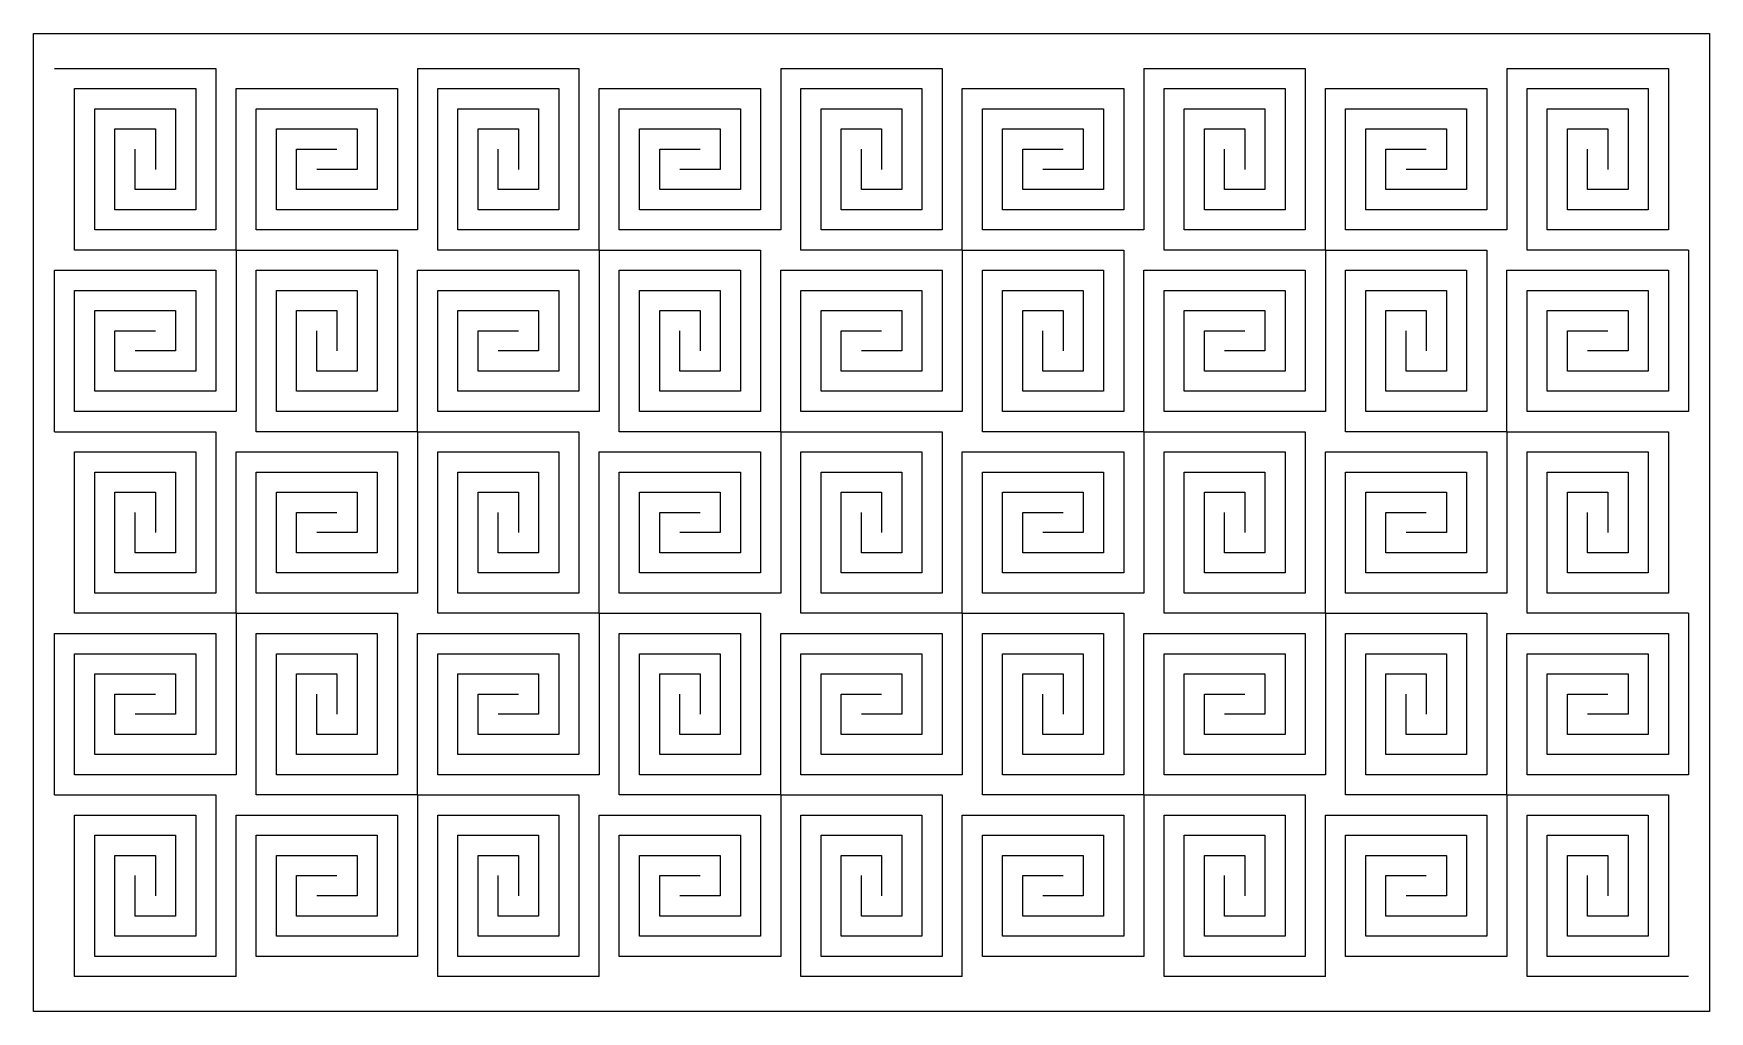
# Model space of a CAD drawing. Header units: millimetres. Extents: x 0 to 120, y 0 to 70.
import ezdxf

# ---------------------------------------------------------------- set-up
doc = ezdxf.new("R2010")
doc.units = ezdxf.units.MM
doc.layers.add('CUT', color=1, linetype='CONTINUOUS')

msp = doc.modelspace()

# ---------------------------------------------------------------- linework, layer by layer
at = {"layer": 'CUT'}
for points in [[(0, 70), (120, 70), (120, 0), (0, 0), (0, 70)], [(1.5, 67.5), (13.0556, 67.5), (13.0556, 55.9444), (4.3889, 55.9444), (4.3889, 64.6111), (10.1667, 64.6111), (10.1667, 58.8333), (7.2778, 58.8333), (7.2778, 61.7222)], [(27.5, 67.5), (27.5, 55.9444), (15.9444, 55.9444), (15.9444, 64.6111), (24.6111, 64.6111), (24.6111, 58.8333), (18.8333, 58.8333), (18.8333, 61.7222), (21.7222, 61.7222)], [(27.5, 67.5), (39.0556, 67.5), (39.0556, 55.9444), (30.3889, 55.9444), (30.3889, 64.6111), (36.1667, 64.6111), (36.1667, 58.8333), (33.2778, 58.8333), (33.2778, 61.7222)], [(53.5, 67.5), (53.5, 55.9444), (41.9444, 55.9444), (41.9444, 64.6111), (50.6111, 64.6111), (50.6111, 58.8333), (44.8333, 58.8333), (44.8333, 61.7222), (47.7222, 61.7222)], [(53.5, 67.5), (65.0556, 67.5), (65.0556, 55.9444), (56.3889, 55.9444), (56.3889, 64.6111), (62.1667, 64.6111), (62.1667, 58.8333), (59.2778, 58.8333), (59.2778, 61.7222)], [(79.5, 67.5), (79.5, 55.9444), (67.9444, 55.9444), (67.9444, 64.6111), (76.6111, 64.6111), (76.6111, 58.8333), (70.8333, 58.8333), (70.8333, 61.7222), (73.7222, 61.7222)], [(79.5, 67.5), (91.0556, 67.5), (91.0556, 55.9444), (82.3889, 55.9444), (82.3889, 64.6111), (88.1667, 64.6111), (88.1667, 58.8333), (85.2778, 58.8333), (85.2778, 61.7222)], [(105.5, 67.5), (105.5, 55.9444), (93.9444, 55.9444), (93.9444, 64.6111), (102.6111, 64.6111), (102.6111, 58.8333), (96.8333, 58.8333), (96.8333, 61.7222), (99.7222, 61.7222)], [(105.5, 67.5), (117.0556, 67.5), (117.0556, 55.9444), (108.3889, 55.9444), (108.3889, 64.6111), (114.1667, 64.6111), (114.1667, 58.8333), (111.2778, 58.8333), (111.2778, 61.7222)], [(14.5, 54.5), (2.9444, 54.5), (2.9444, 66.0556), (11.6111, 66.0556), (11.6111, 57.3889), (5.8333, 57.3889), (5.8333, 63.1667), (8.7222, 63.1667), (8.7222, 60.2778)], [(14.5, 54.5), (14.5, 66.0556), (26.0556, 66.0556), (26.0556, 57.3889), (17.3889, 57.3889), (17.3889, 63.1667), (23.1667, 63.1667), (23.1667, 60.2778), (20.2778, 60.2778)], [(40.5, 54.5), (28.9444, 54.5), (28.9444, 66.0556), (37.6111, 66.0556), (37.6111, 57.3889), (31.8333, 57.3889), (31.8333, 63.1667), (34.7222, 63.1667), (34.7222, 60.2778)], [(40.5, 54.5), (40.5, 66.0556), (52.0556, 66.0556), (52.0556, 57.3889), (43.3889, 57.3889), (43.3889, 63.1667), (49.1667, 63.1667), (49.1667, 60.2778), (46.2778, 60.2778)], [(66.5, 54.5), (54.9444, 54.5), (54.9444, 66.0556), (63.6111, 66.0556), (63.6111, 57.3889), (57.8333, 57.3889), (57.8333, 63.1667), (60.7222, 63.1667), (60.7222, 60.2778)], [(66.5, 54.5), (66.5, 66.0556), (78.0556, 66.0556), (78.0556, 57.3889), (69.3889, 57.3889), (69.3889, 63.1667), (75.1667, 63.1667), (75.1667, 60.2778), (72.2778, 60.2778)], [(92.5, 54.5), (80.9444, 54.5), (80.9444, 66.0556), (89.6111, 66.0556), (89.6111, 57.3889), (83.8333, 57.3889), (83.8333, 63.1667), (86.7222, 63.1667), (86.7222, 60.2778)], [(92.5, 54.5), (92.5, 66.0556), (104.0556, 66.0556), (104.0556, 57.3889), (95.3889, 57.3889), (95.3889, 63.1667), (101.1667, 63.1667), (101.1667, 60.2778), (98.2778, 60.2778)], [(118.5, 54.5), (106.9444, 54.5), (106.9444, 66.0556), (115.6111, 66.0556), (115.6111, 57.3889), (109.8333, 57.3889), (109.8333, 63.1667), (112.7222, 63.1667), (112.7222, 60.2778)], [(14.5, 54.5), (14.5, 42.9444), (2.9444, 42.9444), (2.9444, 51.6111), (11.6111, 51.6111), (11.6111, 45.8333), (5.8333, 45.8333), (5.8333, 48.7222), (8.7222, 48.7222)], [(14.5, 54.5), (26.0556, 54.5), (26.0556, 42.9444), (17.3889, 42.9444), (17.3889, 51.6111), (23.1667, 51.6111), (23.1667, 45.8333), (20.2778, 45.8333), (20.2778, 48.7222)], [(40.5, 54.5), (40.5, 42.9444), (28.9444, 42.9444), (28.9444, 51.6111), (37.6111, 51.6111), (37.6111, 45.8333), (31.8333, 45.8333), (31.8333, 48.7222), (34.7222, 48.7222)], [(40.5, 54.5), (52.0556, 54.5), (52.0556, 42.9444), (43.3889, 42.9444), (43.3889, 51.6111), (49.1667, 51.6111), (49.1667, 45.8333), (46.2778, 45.8333), (46.2778, 48.7222)], [(66.5, 54.5), (66.5, 42.9444), (54.9444, 42.9444), (54.9444, 51.6111), (63.6111, 51.6111), (63.6111, 45.8333), (57.8333, 45.8333), (57.8333, 48.7222), (60.7222, 48.7222)], [(66.5, 54.5), (78.0556, 54.5), (78.0556, 42.9444), (69.3889, 42.9444), (69.3889, 51.6111), (75.1667, 51.6111), (75.1667, 45.8333), (72.2778, 45.8333), (72.2778, 48.7222)], [(92.5, 54.5), (92.5, 42.9444), (80.9444, 42.9444), (80.9444, 51.6111), (89.6111, 51.6111), (89.6111, 45.8333), (83.8333, 45.8333), (83.8333, 48.7222), (86.7222, 48.7222)], [(92.5, 54.5), (104.0556, 54.5), (104.0556, 42.9444), (95.3889, 42.9444), (95.3889, 51.6111), (101.1667, 51.6111), (101.1667, 45.8333), (98.2778, 45.8333), (98.2778, 48.7222)], [(118.5, 54.5), (118.5, 42.9444), (106.9444, 42.9444), (106.9444, 51.6111), (115.6111, 51.6111), (115.6111, 45.8333), (109.8333, 45.8333), (109.8333, 48.7222), (112.7222, 48.7222)], [(1.5, 41.5), (1.5, 53.0556), (13.0556, 53.0556), (13.0556, 44.3889), (4.3889, 44.3889), (4.3889, 50.1667), (10.1667, 50.1667), (10.1667, 47.2778), (7.2778, 47.2778)], [(27.5, 41.5), (15.9444, 41.5), (15.9444, 53.0556), (24.6111, 53.0556), (24.6111, 44.3889), (18.8333, 44.3889), (18.8333, 50.1667), (21.7222, 50.1667), (21.7222, 47.2778)], [(27.5, 41.5), (27.5, 53.0556), (39.0556, 53.0556), (39.0556, 44.3889), (30.3889, 44.3889), (30.3889, 50.1667), (36.1667, 50.1667), (36.1667, 47.2778), (33.2778, 47.2778)], [(53.5, 41.5), (41.9444, 41.5), (41.9444, 53.0556), (50.6111, 53.0556), (50.6111, 44.3889), (44.8333, 44.3889), (44.8333, 50.1667), (47.7222, 50.1667), (47.7222, 47.2778)], [(53.5, 41.5), (53.5, 53.0556), (65.0556, 53.0556), (65.0556, 44.3889), (56.3889, 44.3889), (56.3889, 50.1667), (62.1667, 50.1667), (62.1667, 47.2778), (59.2778, 47.2778)], [(79.5, 41.5), (67.9444, 41.5), (67.9444, 53.0556), (76.6111, 53.0556), (76.6111, 44.3889), (70.8333, 44.3889), (70.8333, 50.1667), (73.7222, 50.1667), (73.7222, 47.2778)], [(79.5, 41.5), (79.5, 53.0556), (91.0556, 53.0556), (91.0556, 44.3889), (82.3889, 44.3889), (82.3889, 50.1667), (88.1667, 50.1667), (88.1667, 47.2778), (85.2778, 47.2778)], [(105.5, 41.5), (93.9444, 41.5), (93.9444, 53.0556), (102.6111, 53.0556), (102.6111, 44.3889), (96.8333, 44.3889), (96.8333, 50.1667), (99.7222, 50.1667), (99.7222, 47.2778)], [(105.5, 41.5), (105.5, 53.0556), (117.0556, 53.0556), (117.0556, 44.3889), (108.3889, 44.3889), (108.3889, 50.1667), (114.1667, 50.1667), (114.1667, 47.2778), (111.2778, 47.2778)], [(1.5, 41.5), (13.0556, 41.5), (13.0556, 29.9444), (4.3889, 29.9444), (4.3889, 38.6111), (10.1667, 38.6111), (10.1667, 32.8333), (7.2778, 32.8333), (7.2778, 35.7222)], [(27.5, 41.5), (27.5, 29.9444), (15.9444, 29.9444), (15.9444, 38.6111), (24.6111, 38.6111), (24.6111, 32.8333), (18.8333, 32.8333), (18.8333, 35.7222), (21.7222, 35.7222)], [(27.5, 41.5), (39.0556, 41.5), (39.0556, 29.9444), (30.3889, 29.9444), (30.3889, 38.6111), (36.1667, 38.6111), (36.1667, 32.8333), (33.2778, 32.8333), (33.2778, 35.7222)], [(53.5, 41.5), (53.5, 29.9444), (41.9444, 29.9444), (41.9444, 38.6111), (50.6111, 38.6111), (50.6111, 32.8333), (44.8333, 32.8333), (44.8333, 35.7222), (47.7222, 35.7222)], [(53.5, 41.5), (65.0556, 41.5), (65.0556, 29.9444), (56.3889, 29.9444), (56.3889, 38.6111), (62.1667, 38.6111), (62.1667, 32.8333), (59.2778, 32.8333), (59.2778, 35.7222)], [(79.5, 41.5), (79.5, 29.9444), (67.9444, 29.9444), (67.9444, 38.6111), (76.6111, 38.6111), (76.6111, 32.8333), (70.8333, 32.8333), (70.8333, 35.7222), (73.7222, 35.7222)], [(79.5, 41.5), (91.0556, 41.5), (91.0556, 29.9444), (82.3889, 29.9444), (82.3889, 38.6111), (88.1667, 38.6111), (88.1667, 32.8333), (85.2778, 32.8333), (85.2778, 35.7222)], [(105.5, 41.5), (105.5, 29.9444), (93.9444, 29.9444), (93.9444, 38.6111), (102.6111, 38.6111), (102.6111, 32.8333), (96.8333, 32.8333), (96.8333, 35.7222), (99.7222, 35.7222)], [(105.5, 41.5), (117.0556, 41.5), (117.0556, 29.9444), (108.3889, 29.9444), (108.3889, 38.6111), (114.1667, 38.6111), (114.1667, 32.8333), (111.2778, 32.8333), (111.2778, 35.7222)], [(14.5, 28.5), (2.9444, 28.5), (2.9444, 40.0556), (11.6111, 40.0556), (11.6111, 31.3889), (5.8333, 31.3889), (5.8333, 37.1667), (8.7222, 37.1667), (8.7222, 34.2778)], [(14.5, 28.5), (14.5, 40.0556), (26.0556, 40.0556), (26.0556, 31.3889), (17.3889, 31.3889), (17.3889, 37.1667), (23.1667, 37.1667), (23.1667, 34.2778), (20.2778, 34.2778)], [(40.5, 28.5), (28.9444, 28.5), (28.9444, 40.0556), (37.6111, 40.0556), (37.6111, 31.3889), (31.8333, 31.3889), (31.8333, 37.1667), (34.7222, 37.1667), (34.7222, 34.2778)], [(40.5, 28.5), (40.5, 40.0556), (52.0556, 40.0556), (52.0556, 31.3889), (43.3889, 31.3889), (43.3889, 37.1667), (49.1667, 37.1667), (49.1667, 34.2778), (46.2778, 34.2778)], [(66.5, 28.5), (54.9444, 28.5), (54.9444, 40.0556), (63.6111, 40.0556), (63.6111, 31.3889), (57.8333, 31.3889), (57.8333, 37.1667), (60.7222, 37.1667), (60.7222, 34.2778)], [(66.5, 28.5), (66.5, 40.0556), (78.0556, 40.0556), (78.0556, 31.3889), (69.3889, 31.3889), (69.3889, 37.1667), (75.1667, 37.1667), (75.1667, 34.2778), (72.2778, 34.2778)], [(92.5, 28.5), (80.9444, 28.5), (80.9444, 40.0556), (89.6111, 40.0556), (89.6111, 31.3889), (83.8333, 31.3889), (83.8333, 37.1667), (86.7222, 37.1667), (86.7222, 34.2778)], [(92.5, 28.5), (92.5, 40.0556), (104.0556, 40.0556), (104.0556, 31.3889), (95.3889, 31.3889), (95.3889, 37.1667), (101.1667, 37.1667), (101.1667, 34.2778), (98.2778, 34.2778)], [(118.5, 28.5), (106.9444, 28.5), (106.9444, 40.0556), (115.6111, 40.0556), (115.6111, 31.3889), (109.8333, 31.3889), (109.8333, 37.1667), (112.7222, 37.1667), (112.7222, 34.2778)], [(14.5, 28.5), (14.5, 16.9444), (2.9444, 16.9444), (2.9444, 25.6111), (11.6111, 25.6111), (11.6111, 19.8333), (5.8333, 19.8333), (5.8333, 22.7222), (8.7222, 22.7222)], [(14.5, 28.5), (26.0556, 28.5), (26.0556, 16.9444), (17.3889, 16.9444), (17.3889, 25.6111), (23.1667, 25.6111), (23.1667, 19.8333), (20.2778, 19.8333), (20.2778, 22.7222)], [(40.5, 28.5), (40.5, 16.9444), (28.9444, 16.9444), (28.9444, 25.6111), (37.6111, 25.6111), (37.6111, 19.8333), (31.8333, 19.8333), (31.8333, 22.7222), (34.7222, 22.7222)], [(40.5, 28.5), (52.0556, 28.5), (52.0556, 16.9444), (43.3889, 16.9444), (43.3889, 25.6111), (49.1667, 25.6111), (49.1667, 19.8333), (46.2778, 19.8333), (46.2778, 22.7222)], [(66.5, 28.5), (66.5, 16.9444), (54.9444, 16.9444), (54.9444, 25.6111), (63.6111, 25.6111), (63.6111, 19.8333), (57.8333, 19.8333), (57.8333, 22.7222), (60.7222, 22.7222)], [(66.5, 28.5), (78.0556, 28.5), (78.0556, 16.9444), (69.3889, 16.9444), (69.3889, 25.6111), (75.1667, 25.6111), (75.1667, 19.8333), (72.2778, 19.8333), (72.2778, 22.7222)], [(92.5, 28.5), (92.5, 16.9444), (80.9444, 16.9444), (80.9444, 25.6111), (89.6111, 25.6111), (89.6111, 19.8333), (83.8333, 19.8333), (83.8333, 22.7222), (86.7222, 22.7222)], [(92.5, 28.5), (104.0556, 28.5), (104.0556, 16.9444), (95.3889, 16.9444), (95.3889, 25.6111), (101.1667, 25.6111), (101.1667, 19.8333), (98.2778, 19.8333), (98.2778, 22.7222)], [(118.5, 28.5), (118.5, 16.9444), (106.9444, 16.9444), (106.9444, 25.6111), (115.6111, 25.6111), (115.6111, 19.8333), (109.8333, 19.8333), (109.8333, 22.7222), (112.7222, 22.7222)], [(1.5, 15.5), (1.5, 27.0556), (13.0556, 27.0556), (13.0556, 18.3889), (4.3889, 18.3889), (4.3889, 24.1667), (10.1667, 24.1667), (10.1667, 21.2778), (7.2778, 21.2778)], [(27.5, 15.5), (15.9444, 15.5), (15.9444, 27.0556), (24.6111, 27.0556), (24.6111, 18.3889), (18.8333, 18.3889), (18.8333, 24.1667), (21.7222, 24.1667), (21.7222, 21.2778)], [(27.5, 15.5), (27.5, 27.0556), (39.0556, 27.0556), (39.0556, 18.3889), (30.3889, 18.3889), (30.3889, 24.1667), (36.1667, 24.1667), (36.1667, 21.2778), (33.2778, 21.2778)], [(53.5, 15.5), (41.9444, 15.5), (41.9444, 27.0556), (50.6111, 27.0556), (50.6111, 18.3889), (44.8333, 18.3889), (44.8333, 24.1667), (47.7222, 24.1667), (47.7222, 21.2778)], [(53.5, 15.5), (53.5, 27.0556), (65.0556, 27.0556), (65.0556, 18.3889), (56.3889, 18.3889), (56.3889, 24.1667), (62.1667, 24.1667), (62.1667, 21.2778), (59.2778, 21.2778)], [(79.5, 15.5), (67.9444, 15.5), (67.9444, 27.0556), (76.6111, 27.0556), (76.6111, 18.3889), (70.8333, 18.3889), (70.8333, 24.1667), (73.7222, 24.1667), (73.7222, 21.2778)], [(79.5, 15.5), (79.5, 27.0556), (91.0556, 27.0556), (91.0556, 18.3889), (82.3889, 18.3889), (82.3889, 24.1667), (88.1667, 24.1667), (88.1667, 21.2778), (85.2778, 21.2778)], [(105.5, 15.5), (93.9444, 15.5), (93.9444, 27.0556), (102.6111, 27.0556), (102.6111, 18.3889), (96.8333, 18.3889), (96.8333, 24.1667), (99.7222, 24.1667), (99.7222, 21.2778)], [(105.5, 15.5), (105.5, 27.0556), (117.0556, 27.0556), (117.0556, 18.3889), (108.3889, 18.3889), (108.3889, 24.1667), (114.1667, 24.1667), (114.1667, 21.2778), (111.2778, 21.2778)], [(1.5, 15.5), (13.0556, 15.5), (13.0556, 3.9444), (4.3889, 3.9444), (4.3889, 12.6111), (10.1667, 12.6111), (10.1667, 6.8333), (7.2778, 6.8333), (7.2778, 9.7222)], [(27.5, 15.5), (27.5, 3.9444), (15.9444, 3.9444), (15.9444, 12.6111), (24.6111, 12.6111), (24.6111, 6.8333), (18.8333, 6.8333), (18.8333, 9.7222), (21.7222, 9.7222)], [(27.5, 15.5), (39.0556, 15.5), (39.0556, 3.9444), (30.3889, 3.9444), (30.3889, 12.6111), (36.1667, 12.6111), (36.1667, 6.8333), (33.2778, 6.8333), (33.2778, 9.7222)], [(53.5, 15.5), (53.5, 3.9444), (41.9444, 3.9444), (41.9444, 12.6111), (50.6111, 12.6111), (50.6111, 6.8333), (44.8333, 6.8333), (44.8333, 9.7222), (47.7222, 9.7222)], [(53.5, 15.5), (65.0556, 15.5), (65.0556, 3.9444), (56.3889, 3.9444), (56.3889, 12.6111), (62.1667, 12.6111), (62.1667, 6.8333), (59.2778, 6.8333), (59.2778, 9.7222)], [(79.5, 15.5), (79.5, 3.9444), (67.9444, 3.9444), (67.9444, 12.6111), (76.6111, 12.6111), (76.6111, 6.8333), (70.8333, 6.8333), (70.8333, 9.7222), (73.7222, 9.7222)], [(79.5, 15.5), (91.0556, 15.5), (91.0556, 3.9444), (82.3889, 3.9444), (82.3889, 12.6111), (88.1667, 12.6111), (88.1667, 6.8333), (85.2778, 6.8333), (85.2778, 9.7222)], [(105.5, 15.5), (105.5, 3.9444), (93.9444, 3.9444), (93.9444, 12.6111), (102.6111, 12.6111), (102.6111, 6.8333), (96.8333, 6.8333), (96.8333, 9.7222), (99.7222, 9.7222)], [(105.5, 15.5), (117.0556, 15.5), (117.0556, 3.9444), (108.3889, 3.9444), (108.3889, 12.6111), (114.1667, 12.6111), (114.1667, 6.8333), (111.2778, 6.8333), (111.2778, 9.7222)], [(14.5, 2.5), (2.9444, 2.5), (2.9444, 14.0556), (11.6111, 14.0556), (11.6111, 5.3889), (5.8333, 5.3889), (5.8333, 11.1667), (8.7222, 11.1667), (8.7222, 8.2778)], [(14.5, 2.5), (14.5, 14.0556), (26.0556, 14.0556), (26.0556, 5.3889), (17.3889, 5.3889), (17.3889, 11.1667), (23.1667, 11.1667), (23.1667, 8.2778), (20.2778, 8.2778)], [(40.5, 2.5), (28.9444, 2.5), (28.9444, 14.0556), (37.6111, 14.0556), (37.6111, 5.3889), (31.8333, 5.3889), (31.8333, 11.1667), (34.7222, 11.1667), (34.7222, 8.2778)], [(40.5, 2.5), (40.5, 14.0556), (52.0556, 14.0556), (52.0556, 5.3889), (43.3889, 5.3889), (43.3889, 11.1667), (49.1667, 11.1667), (49.1667, 8.2778), (46.2778, 8.2778)], [(66.5, 2.5), (54.9444, 2.5), (54.9444, 14.0556), (63.6111, 14.0556), (63.6111, 5.3889), (57.8333, 5.3889), (57.8333, 11.1667), (60.7222, 11.1667), (60.7222, 8.2778)], [(66.5, 2.5), (66.5, 14.0556), (78.0556, 14.0556), (78.0556, 5.3889), (69.3889, 5.3889), (69.3889, 11.1667), (75.1667, 11.1667), (75.1667, 8.2778), (72.2778, 8.2778)], [(92.5, 2.5), (80.9444, 2.5), (80.9444, 14.0556), (89.6111, 14.0556), (89.6111, 5.3889), (83.8333, 5.3889), (83.8333, 11.1667), (86.7222, 11.1667), (86.7222, 8.2778)], [(92.5, 2.5), (92.5, 14.0556), (104.0556, 14.0556), (104.0556, 5.3889), (95.3889, 5.3889), (95.3889, 11.1667), (101.1667, 11.1667), (101.1667, 8.2778), (98.2778, 8.2778)], [(118.5, 2.5), (106.9444, 2.5), (106.9444, 14.0556), (115.6111, 14.0556), (115.6111, 5.3889), (109.8333, 5.3889), (109.8333, 11.1667), (112.7222, 11.1667), (112.7222, 8.2778)]]:
    msp.add_lwpolyline(points, dxfattribs=at)

doc.saveas('drawing.dxf')
